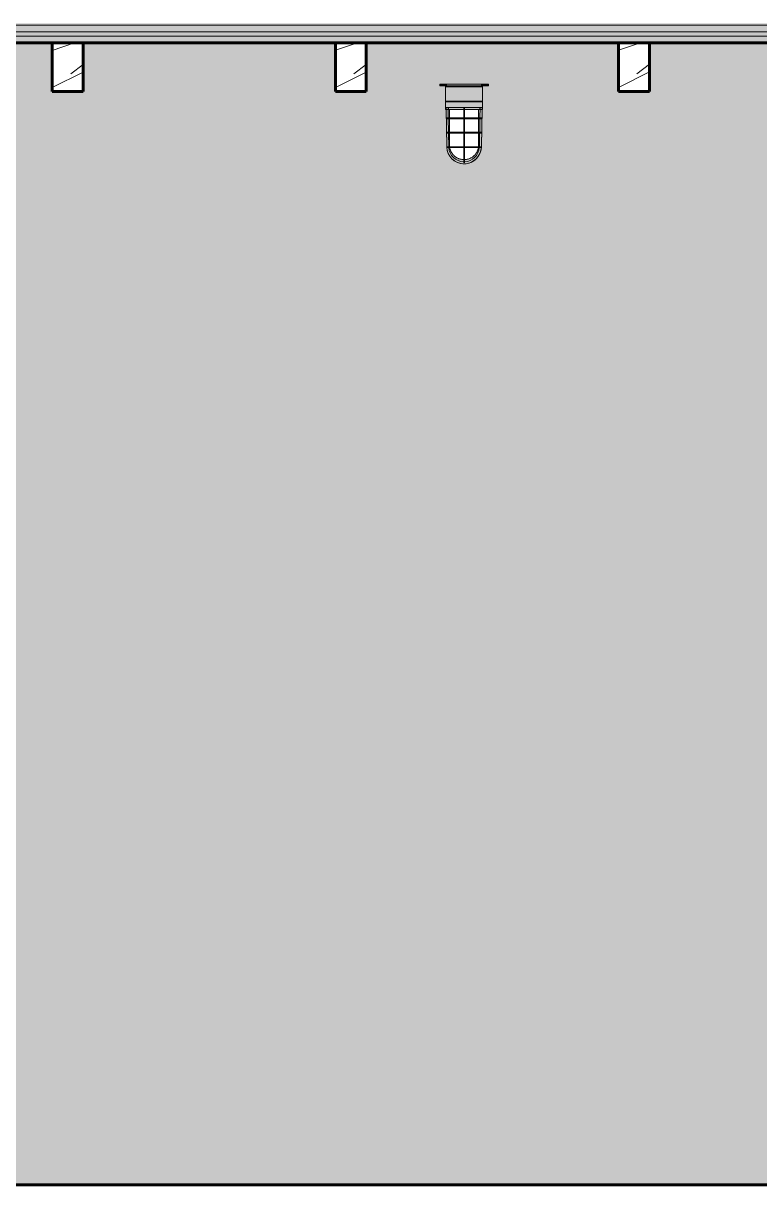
# Model space of a CAD drawing. Header units: inches. Extents: x 2872 to 9394, y -6 to 375.
# Drawn here: x 6918.4 to 7001.6, y 136 to 267.2 of the extents above; entities that cross this region are included whole.
import ezdxf

# ---------------------------------------------------------------- set-up
doc = ezdxf.new("R2010")
doc.units = ezdxf.units.IN
doc.header["$MEASUREMENT"] = 0
doc.linetypes.add('Grid Line 1_2_', pattern=[0.875, 0.5, -0.125, 0.125, -0.125])
for name, color, linetype, lineweight in [('0-3', 10, 'Continuous', 9), ('0-4', 90, 'Continuous', 5), ('A-FLOR-1', 8, 'Continuous', 5), ('A-FLOR-2', 7, 'Continuous', 60), ('A-FLOR-LEVL-1', 51, 'Grid Line 1_2_', 9), ('A-FLOR-MCUT-1', 250, 'Continuous', 18), ('A-FLOR-PATT-2', 253, 'Continuous', 9), ('A-FLOR-PATT-3', 10, 'Continuous', 9), ('E-LITE-EQPM', 33, 'Continuous', 9), ('I-WALL-1', 2, 'Continuous', 5), ('S-BEAM', 12, 'Continuous', 9), ('S-BEAM-3', 7, 'Continuous', 60)]:
    doc.layers.add(name, color=color, linetype=linetype, lineweight=lineweight)
pattern_1 = [(0, (0, 0), (0, 2.399), []), (315, (0, 0), (2.3985062, 0), [3.393, -3.393]), (45, (0, 0), (2.3985062, 0), [3.393, -3.393])]
pattern_2 = [(216.87, (3.199, 7.997), (23.9897714, 15.99364286), [3.998, -35.986]), (206.565, (7.997, 5.598), (-7.9970807, -7.996619), [8.941, -8.941]), (198.435, (7.997, 1.599), (-15.9938446, -7.9970983), [5.058, -20.23])]

# ---------------------------------------------------------------- blocks, each defined once
blk = doc.blocks.new('CTR - 1st Phase - Shell_rvt-6-INTERIOR ELEVATION - CORRIDOR EAST _202_E_ - 2ND FLOOR - WEST WALL')
at = {"layer": 'A-FLOR-1'}
blk.add_hatch(color=256, dxfattribs=at).paths.add_polyline_path([(2972.63, 265.75), (3479.22, 265.75), (3479.22, 266), (3481.17, 266), (3481.17, 266.25), (2447.2, 266.25), (2447.2, 265.75), (2964.41, 265.75)], flags=0)
at = {"layer": 'A-FLOR-PATT-2'}
h = blk.add_hatch(dxfattribs=at)
h.set_pattern_fill('FP_2', color=256, style=0, pattern_type=2)
h.set_pattern_definition([(0, (0, 0), (7.68, 1.92), [0.634, -5.126, 0.634, -5.126, -30.72]), (0, (0, 0), (7.68, 1.92), [-11.52, 0.634, -10.886, 0.634, -5.126, -13.44]), (0, (0, 0), (7.68, 1.92), [-28.8, 0.634, -3.206, 0.634, -8.966]), (120, (2.88, 0.96), (-5.5027688, 5.6910751), [0.634, -5.126, 0.634, -5.126, -30.72]), (120, (2.88, 0.96), (-5.5027688, 5.6910751), [-11.52, 0.634, -10.886, 0.634, -5.126, -13.44]), (120, (2.88, 0.96), (-5.5027688, 5.6910751), [-28.8, 0.634, -3.206, 0.634, -8.966]), (240, (3.84, 4.8), (-2.1772312, -7.6110751), [0.634, -5.126, 0.634, -5.126, -30.72]), (240, (3.84, 4.8), (-2.1772312, -7.6110751), [-11.52, 0.634, -10.886, 0.634, -5.126, -13.44]), (240, (3.84, 4.8), (-2.1772312, -7.6110751), [-28.8, 0.634, -3.206, 0.634, -8.966])])
h.paths.add_polyline_path([(2980.85, 266.25), (3481.17, 266.25), (3481.17, 267), (2447.2, 267), (2447.2, 266.25), (2972.63, 266.25)], flags=0)
at = {"layer": 'A-FLOR-PATT-3'}
h = blk.add_hatch(dxfattribs=at)
h.set_pattern_fill('FP_3', color=256, style=0, pattern_type=2)
h.set_pattern_definition(pattern_1)
h.paths.add_polyline_path([(3479.22, 267), (3481.17, 267), (3481.17, 267.23), (2447.2, 267.23), (2447.2, 267), (3466.06, 267)], flags=0)
h = blk.add_hatch(dxfattribs=at)
h.set_pattern_fill('FP_3', color=256, style=0, pattern_type=2)
h.set_pattern_definition(pattern_1)
h.paths.add_polyline_path([(3309.81, 265), (3479.22, 265), (3479.22, 265.75), (2447.2, 265.75), (2447.2, 265), (3304.47, 265)], flags=0)
at = {"layer": 'A-FLOR-2'}
for p, q in [((2447.2, 265), (3481.17, 265)), ((3202.37, 136), (2447.2, 136))]:
    blk.add_line(p, q, dxfattribs=at)
at = {"layer": 'A-FLOR-MCUT-1'}
for p, q in [((3481.17, 267), (2447.2, 267)), ((3481.17, 266.25), (2447.2, 266.25)), ((3481.17, 265.75), (2447.2, 265.75))]:
    blk.add_line(p, q, dxfattribs=at)
blk = doc.blocks.new('LVL-Laminated Veneer Lumber - 4X6 S_ PINE - NO_ 1-V51-INTERIOR ELEVATION - CORRIDOR EAST _202_E_ - 2ND FLOOR - WEST WALL')
at = {"layer": 'S-BEAM'}
h = blk.add_hatch(dxfattribs=at)
h.set_pattern_fill('FP_36', color=256, style=0, pattern_type=2)
h.set_pattern_definition(pattern_2)
h.paths.add_polyline_path([(2879.37, 259.5), (2882.87, 259.5), (2882.87, 265), (2879.37, 265)], flags=0)
at = {"layer": 'S-BEAM-3'}
for p, q in [((2882.87, 265), (2879.37, 265)), ((2879.37, 265), (2879.37, 259.5)), ((2882.87, 259.5), (2882.87, 265)), ((2879.37, 259.5), (2882.87, 259.5))]:
    blk.add_line(p, q, dxfattribs=at)
blk = doc.blocks.new('LVL-Laminated Veneer Lumber - 4X6 S_ PINE - NO_ 1-V52-INTERIOR ELEVATION - CORRIDOR EAST _202_E_ - 2ND FLOOR - WEST WALL')
at = {"layer": 'S-BEAM'}
h = blk.add_hatch(dxfattribs=at)
h.set_pattern_fill('FP_36', color=256, style=0, pattern_type=2)
h.set_pattern_definition(pattern_2)
h.paths.add_polyline_path([(2847.37, 259.5), (2850.87, 259.5), (2850.87, 265), (2847.37, 265)], flags=0)
at = {"layer": 'S-BEAM-3'}
for p, q in [((2850.87, 265), (2847.37, 265)), ((2847.37, 265), (2847.37, 259.5)), ((2850.87, 259.5), (2850.87, 265)), ((2847.37, 259.5), (2850.87, 259.5))]:
    blk.add_line(p, q, dxfattribs=at)
blk = doc.blocks.new('LVL-Laminated Veneer Lumber - 4X6 S_ PINE - NO_ 1-V53-INTERIOR ELEVATION - CORRIDOR EAST _202_E_ - 2ND FLOOR - WEST WALL')
at = {"layer": 'S-BEAM'}
h = blk.add_hatch(dxfattribs=at)
h.set_pattern_fill('FP_36', color=256, style=0, pattern_type=2)
h.set_pattern_definition(pattern_2)
h.paths.add_polyline_path([(2815.37, 259.5), (2818.87, 259.5), (2818.87, 265), (2815.37, 265)], flags=0)
at = {"layer": 'S-BEAM-3'}
for p, q in [((2818.87, 265), (2815.37, 265)), ((2815.37, 265), (2815.37, 259.5)), ((2818.87, 259.5), (2818.87, 265)), ((2815.37, 259.5), (2818.87, 259.5))]:
    blk.add_line(p, q, dxfattribs=at)
blk = doc.blocks.new('CTR - 1st Phase - Structure_rvt-6-INTERIOR ELEVATION - CORRIDOR EAST _202_E_ - 2ND FLOOR - WEST WALL')
at = {"layer": '0-3'}
for name in ['LVL-Laminated Veneer Lumber - 4X6 S_ PINE - NO_ 1-V53-INTERIOR ELEVATION - CORRIDOR EAST _202_E_ - 2ND FLOOR - WEST WALL', 'LVL-Laminated Veneer Lumber - 4X6 S_ PINE - NO_ 1-V52-INTERIOR ELEVATION - CORRIDOR EAST _202_E_ - 2ND FLOOR - WEST WALL', 'LVL-Laminated Veneer Lumber - 4X6 S_ PINE - NO_ 1-V51-INTERIOR ELEVATION - CORRIDOR EAST _202_E_ - 2ND FLOOR - WEST WALL']:
    blk.add_blockref(name, (0, 0), dxfattribs=at)
blk = doc.blocks.new('Lighting-Flood-Cooper-All-Pro-VT1730-LED - Lighting-Flood-Cooper-All-Pro-VT1730-LED-2279368-INTERIOR ELEVATION - CORRIDOR EAST _202_E_ - 2ND FLOOR - WEST WALL')
at = {"layer": 'E-LITE-EQPM'}
for points in [[(2859.22, 260.16), (2859.37, 260.16), (2859.37, 260.34), (2859.18, 260.34), (2859.19, 260.16)], [(2859.37, 260.16), (2859.58, 260.16), (2859.58, 260.34), (2859.37, 260.34)], [(2859.72, 260.16), (2859.94, 260.16), (2859.92, 260.34), (2859.58, 260.34), (2859.58, 260.16)], [(2863.33, 258.41), (2864.02, 258.41), (2864.02, 260.03), (2859.82, 260.03), (2859.82, 258.41), (2863.23, 258.41)], [(2863.52, 260.03), (2863.96, 260.03), (2863.96, 260.16), (2859.89, 260.16), (2859.89, 260.03), (2863.48, 260.03)], [(2863.82, 260.16), (2863.91, 260.16), (2863.9, 260.34), (2859.94, 260.34), (2859.95, 260.16), (2863.81, 260.16)], [(2863.91, 260.16), (2864.27, 260.16), (2864.27, 260.34), (2863.91, 260.34), (2863.91, 260.19)], [(2864.27, 260.16), (2864.48, 260.16), (2864.48, 260.34), (2864.27, 260.34)], [(2864.67, 260.16), (2864.66, 260.34), (2864.48, 260.34), (2864.48, 260.16), (2864.66, 260.16)], [(2863.73, 257.72), (2864.02, 257.72), (2864.02, 258.34), (2859.82, 258.34), (2859.82, 257.72), (2863.73, 257.72)], [(2862.24, 258.34), (2863.99, 258.34), (2863.99, 258.41), (2859.85, 258.41), (2859.85, 258.34), (2862.01, 258.34)], [(2859.96, 253.27), (2860.01, 253.28), (2859.91, 257.72), (2859.89, 257.72), (2859.94, 254.66), (2859.95, 254.18), (2859.96, 253.27)], [(2863.88, 253.27), (2863.94, 256.33), (2863.95, 256.97), (2863.95, 257.72), (2863.92, 257.72), (2863.85, 253.27), (2863.88, 253.27)], [(2863.57, 254.81), (2863.88, 254.83), (2863.86, 254.91), (2861.97, 254.89), (2861.92, 254.86), (2861.88, 254.89), (2861.87, 254.91), (2859.97, 254.89), (2859.96, 254.83), (2860.12, 254.81), (2860.22, 254.81), (2861.88, 254.82), (2861.9, 254.85), (2861.94, 254.86), (2861.97, 254.84), (2861.97, 254.81), (2863.54, 254.81)], [(2861.87, 251.35), (2862.21, 251.37), (2862.5, 251.44), (2862.78, 251.55), (2863.19, 251.81), (2863.42, 252.04), (2863.64, 252.36), (2863.75, 252.62), (2863.83, 252.87), (2863.86, 253.04), (2863.86, 253.27), (2863.85, 253.26), (2863.83, 253.21), (2863.82, 253.19), (2863.61, 252.42), (2863.11, 251.8), (2862.35, 251.44), (2861.95, 251.42), (2861.91, 251.36), (2861.89, 251.38), (2861.89, 251.43), (2861.88, 251.44), (2861.46, 251.46), (2860.74, 251.8), (2860.21, 252.45), (2860.01, 253.21), (2859.99, 253.21), (2859.98, 253.27), (2859.97, 253.27), (2860.02, 252.87), (2860.04, 252.75), (2860.27, 252.26), (2860.59, 251.87), (2860.86, 251.67), (2861.1, 251.53), (2861.61, 251.37), (2861.82, 251.36)], [(2862.35, 253.19), (2863.85, 253.21), (2863.83, 253.28), (2861.96, 253.27), (2861.94, 253.24), (2861.9, 253.25), (2861.89, 253.28), (2861.88, 253.28), (2860, 253.26), (2860, 253.21), (2860.47, 253.19), (2861.88, 253.19), (2861.9, 253.23), (2861.96, 253.22), (2861.97, 253.19), (2862.35, 253.19)]]:
    blk.add_hatch(color=256, dxfattribs=at).paths.add_polyline_path(points, flags=0)
h = blk.add_hatch(color=256, dxfattribs=at)
h.paths.add_polyline_path([(2861.97, 251.44), (2862.35, 251.44), (2863.11, 251.8), (2863.64, 252.45), (2863.82, 253.2), (2863.63, 253.19), (2863.42, 252.42), (2862.78, 251.8), (2861.97, 251.58), (2861.97, 251.53)], flags=0)
h.paths.add_polyline_path([(2861.67, 251.44), (2861.88, 251.44), (2861.88, 251.58), (2861.07, 251.8), (2860.42, 252.46), (2860.19, 253.19), (2860.03, 253.2), (2860.21, 252.45), (2860.74, 251.8), (2861.5, 251.44), (2861.61, 251.44)], flags=0)
h.paths.add_polyline_path([(2860.01, 253.28), (2860.09, 253.28), (2860.19, 253.28), (2860.16, 254.82), (2860.05, 254.82), (2859.98, 254.81), (2860.01, 253.28)], flags=0)
h.paths.add_polyline_path([(2863.84, 253.28), (2863.87, 254.83), (2863.68, 254.81), (2863.68, 253.28), (2863.84, 253.28)], flags=0)
h.paths.add_polyline_path([(2859.98, 254.91), (2860.06, 254.91), (2860.16, 254.92), (2860.13, 256.45), (2860.03, 256.44), (2859.95, 256.44), (2859.98, 254.91)], flags=0)
h.paths.add_polyline_path([(2863.87, 254.91), (2863.89, 256.46), (2863.71, 256.44), (2863.69, 254.91), (2863.86, 254.91)], flags=0)
h.paths.add_polyline_path([(2859.95, 256.53), (2860.03, 256.53), (2860.13, 256.53), (2860.11, 257.72), (2859.93, 257.72), (2859.95, 256.53)], flags=0)
h.paths.add_polyline_path([(2863.9, 256.53), (2863.92, 257.72), (2863.73, 257.72), (2863.73, 256.53), (2863.88, 256.53)], flags=0)
h = blk.add_hatch(color=256, dxfattribs=at)
h.paths.add_polyline_path([(2863.66, 257.49), (2863.69, 257.49), (2863.69, 257.72), (2861.96, 257.72), (2861.98, 257.49), (2863.57, 257.49)], flags=0)
h.paths.add_polyline_path([(2860.3, 257.49), (2861.88, 257.49), (2861.88, 257.72), (2860.16, 257.72), (2860.16, 257.49), (2860.27, 257.49)], flags=0)
h = blk.add_hatch(color=256, dxfattribs=at)
h.paths.add_polyline_path([(2861.92, 253.27), (2861.96, 253.28), (2861.97, 254.04), (2861.96, 254.85), (2861.92, 254.86), (2861.88, 254.84), (2861.9, 253.27), (2861.91, 253.27)], flags=0)
h.paths.add_polyline_path([(2861.93, 254.86), (2861.97, 254.9), (2861.95, 256.48), (2861.95, 256.5), (2861.97, 256.53), (2861.95, 257.72), (2861.89, 257.7), (2861.88, 256.97), (2861.9, 256.49), (2861.89, 256.48), (2861.88, 256.44), (2861.9, 254.87), (2861.92, 254.86)], flags=0)
h = blk.add_hatch(color=256, dxfattribs=at)
h.paths.add_polyline_path([(2863.43, 256.44), (2863.91, 256.46), (2863.88, 256.53), (2861.97, 256.51), (2861.95, 256.47), (2861.97, 256.44), (2863.43, 256.44)], flags=0)
h.paths.add_polyline_path([(2860.1, 256.44), (2860.19, 256.44), (2861.88, 256.44), (2861.9, 256.48), (2861.89, 256.5), (2861.83, 256.53), (2859.95, 256.53), (2859.94, 256.46), (2860.08, 256.44)], flags=0)
h = blk.add_hatch(color=256, dxfattribs=at)
h.paths.add_polyline_path([(2861.93, 251.36), (2861.97, 251.56), (2861.95, 253.07), (2861.95, 253.23), (2861.89, 253.22), (2861.88, 253.19), (2861.88, 251.44), (2861.91, 251.42), (2861.91, 251.36), (2861.92, 251.36)], flags=0)
h.paths.add_polyline_path([(2861.92, 253.24), (2861.95, 253.24), (2861.95, 253.27), (2861.89, 253.25), (2861.92, 253.24)], flags=0)
for p, q in [((2859.17, 260.34), (2859.17, 260.16)), ((2859.18, 260.34), (2859.37, 260.34)), ((2859.37, 260.16), (2859.18, 260.16)), ((2859.37, 260.34), (2859.58, 260.34)), ((2859.37, 260.34), (2859.37, 260.16)), ((2859.58, 260.16), (2859.37, 260.16)), ((2859.58, 260.34), (2859.94, 260.34)), ((2859.94, 260.16), (2859.58, 260.16)), ((2859.82, 257.49), (2859.82, 260.34)), ((2859.82, 260.34), (2864.02, 260.34)), ((2859.82, 260.03), (2859.82, 258.41)), ((2859.82, 260.03), (2864.02, 260.03)), ((2859.89, 260.16), (2859.89, 260.03)), ((2859.94, 260.34), (2863.91, 260.34)), ((2859.94, 260.16), (2859.94, 260.34)), ((2863.91, 260.16), (2859.94, 260.16)), ((2863.91, 260.34), (2864.27, 260.34)), ((2863.91, 260.34), (2863.91, 260.16)), ((2864.27, 260.16), (2863.91, 260.16)), ((2863.96, 260.03), (2863.96, 260.16)), ((2864.02, 260.34), (2864.02, 257.49)), ((2864.02, 258.41), (2864.02, 260.03)), ((2864.27, 260.34), (2864.48, 260.34)), ((2864.48, 260.16), (2864.27, 260.16)), ((2864.48, 260.34), (2864.67, 260.34)), ((2864.48, 260.34), (2864.48, 260.16)), ((2864.67, 260.16), (2864.48, 260.16)), ((2864.67, 260.16), (2864.67, 260.34)), ((2859.82, 258.41), (2864.02, 258.41)), ((2859.82, 258.34), (2859.82, 257.72)), ((2859.82, 258.34), (2864.02, 258.34)), ((2859.82, 257.72), (2864.02, 257.72)), ((2864.02, 257.49), (2859.82, 257.49)), ((2859.85, 258.41), (2859.85, 258.34)), ((2859.88, 257.72), (2859.96, 253.27)), ((2859.89, 257.49), (2859.96, 253.27)), ((2860.11, 257.72), (2860.13, 256.53)), ((2860.16, 257.72), (2860.16, 257.49)), ((2860.16, 257.49), (2861.88, 257.49)), ((2860.27, 257.49), (2860.27, 253.46)), ((2861.88, 257.72), (2861.88, 253.27)), ((2861.97, 253.27), (2861.97, 257.72)), ((2861.97, 257.49), (2863.69, 257.49)), ((2863.57, 253.46), (2863.57, 257.49)), ((2863.69, 257.49), (2863.69, 257.72)), ((2863.73, 257.72), (2863.71, 256.53)), ((2863.89, 253.27), (2863.96, 257.72)), ((2863.96, 257.49), (2863.89, 253.27)), ((2863.99, 258.34), (2863.99, 258.41)), ((2864.02, 257.72), (2864.02, 258.34)), ((2860.08, 256.44), (2860.1, 256.44)), ((2860.13, 256.45), (2860.16, 254.92)), ((2863.71, 256.44), (2863.69, 254.92)), ((2860.1, 254.81), (2860.12, 254.81)), ((2860.16, 254.82), (2860.19, 253.28)), ((2863.68, 254.82), (2863.66, 253.28)), ((2860.13, 253.19), (2860.15, 253.19)), ((2861.88, 253.19), (2861.88, 252.9)), ((2861.88, 251.58), (2861.88, 251.8)), ((2861.88, 251.44), (2861.88, 251.57)), ((2861.97, 251.8), (2861.97, 251.58)), ((2861.97, 251.57), (2861.97, 251.44))]:
    blk.add_line(p, q, dxfattribs=at)
at = {"layer": 'E-LITE-EQPM', "flags": 128}
for points in [[(2859.95, 256.44), (2859.95, 256.44), (2859.95, 256.44), (2859.95, 256.44), (2859.94, 256.44), (2859.94, 256.44), (2859.94, 256.44), (2859.94, 256.44), (2859.94, 256.44), (2859.94, 256.44), (2859.93, 256.44), (2859.93, 256.44), (2859.93, 256.44), (2859.93, 256.45), (2859.93, 256.45), (2859.93, 256.45), (2859.92, 256.45), (2859.92, 256.45), (2859.92, 256.45), (2859.92, 256.45), (2859.92, 256.45), (2859.92, 256.46), (2859.92, 256.46), (2859.91, 256.46), (2859.91, 256.46), (2859.91, 256.46), (2859.91, 256.46), (2859.91, 256.46), (2859.91, 256.47), (2859.91, 256.47), (2859.91, 256.47), (2859.91, 256.47), (2859.91, 256.47), (2859.91, 256.47), (2859.91, 256.48), (2859.91, 256.48), (2859.91, 256.48), (2859.9, 256.48), (2859.9, 256.48), (2859.9, 256.49), (2859.9, 256.49), (2859.9, 256.49), (2859.9, 256.49), (2859.91, 256.49), (2859.91, 256.5), (2859.91, 256.5), (2859.91, 256.5), (2859.91, 256.5), (2859.91, 256.5), (2859.91, 256.5), (2859.91, 256.51), (2859.91, 256.51), (2859.91, 256.51), (2859.91, 256.51), (2859.91, 256.51), (2859.91, 256.51), (2859.92, 256.52), (2859.92, 256.52), (2859.92, 256.52), (2859.92, 256.52), (2859.92, 256.52), (2859.92, 256.52), (2859.92, 256.52), (2859.92, 256.52), (2859.93, 256.53), (2859.93, 256.53), (2859.93, 256.53), (2859.93, 256.53), (2859.93, 256.53), (2859.93, 256.53), (2859.94, 256.53), (2859.94, 256.53), (2859.94, 256.53), (2859.94, 256.53), (2859.94, 256.53), (2859.95, 256.53), (2859.95, 256.53), (2859.95, 256.53), (2859.95, 256.53), (2859.95, 256.53)], [(2859.95, 256.53), (2859.95, 256.53), (2859.96, 256.53), (2859.97, 256.53), (2859.98, 256.53), (2859.99, 256.53), (2860.01, 256.53)], [(2863.9, 256.53), (2863.89, 256.53), (2863.89, 256.53), (2863.88, 256.53), (2863.87, 256.53), (2863.86, 256.53), (2863.84, 256.53), (2863.82, 256.53), (2863.8, 256.53), (2863.77, 256.53), (2863.74, 256.53), (2863.71, 256.53), (2863.67, 256.53), (2863.64, 256.53), (2863.59, 256.53), (2863.55, 256.53), (2863.51, 256.53), (2863.46, 256.53), (2863.41, 256.53), (2863.35, 256.53), (2863.3, 256.53), (2863.24, 256.53), (2863.18, 256.53), (2863.12, 256.53), (2863.05, 256.53), (2862.99, 256.53), (2862.92, 256.53), (2862.85, 256.53), (2862.78, 256.53), (2862.71, 256.53), (2862.64, 256.53), (2862.56, 256.53), (2862.49, 256.53), (2862.41, 256.53), (2862.34, 256.53), (2862.26, 256.53), (2862.18, 256.53), (2862.1, 256.53), (2862.02, 256.53), (2861.95, 256.53), (2861.87, 256.53), (2861.79, 256.53), (2861.71, 256.53), (2861.63, 256.53), (2861.55, 256.53), (2861.48, 256.53), (2861.4, 256.53), (2861.32, 256.53), (2861.25, 256.53), (2861.18, 256.53), (2861.1, 256.53), (2861.03, 256.53), (2860.96, 256.53), (2860.89, 256.53), (2860.83, 256.53), (2860.76, 256.53), (2860.7, 256.53), (2860.64, 256.53), (2860.58, 256.53), (2860.52, 256.53), (2860.47, 256.53), (2860.42, 256.53), (2860.37, 256.53), (2860.32, 256.53), (2860.28, 256.53), (2860.23, 256.53), (2860.19, 256.53), (2860.16, 256.53), (2860.12, 256.53), (2860.09, 256.53), (2860.07, 256.53), (2860.04, 256.53), (2860.02, 256.53), (2860, 256.53), (2859.98, 256.53), (2859.97, 256.53), (2859.96, 256.53), (2859.96, 256.53), (2859.95, 256.53), (2859.95, 256.53)], [(2860.02, 256.44), (2860, 256.44), (2859.98, 256.44), (2859.97, 256.44), (2859.96, 256.44), (2859.96, 256.44), (2859.95, 256.44), (2859.95, 256.44)], [(2859.95, 256.44), (2859.95, 256.44), (2859.96, 256.44), (2859.97, 256.44), (2859.98, 256.44), (2859.99, 256.44), (2860.01, 256.44), (2860.03, 256.44), (2860.05, 256.44), (2860.08, 256.44), (2860.11, 256.44), (2860.14, 256.44), (2860.17, 256.44), (2860.21, 256.44), (2860.25, 256.44), (2860.3, 256.44), (2860.34, 256.44), (2860.39, 256.44), (2860.44, 256.44), (2860.49, 256.44), (2860.55, 256.44), (2860.61, 256.44), (2860.67, 256.44), (2860.73, 256.44), (2860.79, 256.44), (2860.86, 256.44), (2860.93, 256.44), (2860.99, 256.44), (2861.06, 256.44), (2861.14, 256.44), (2861.21, 256.44), (2861.28, 256.44), (2861.36, 256.44), (2861.43, 256.44), (2861.51, 256.44), (2861.59, 256.44), (2861.67, 256.44), (2861.74, 256.44), (2861.82, 256.44), (2861.9, 256.44), (2861.98, 256.44), (2862.06, 256.44), (2862.14, 256.44), (2862.22, 256.44), (2862.29, 256.44), (2862.37, 256.44), (2862.45, 256.44), (2862.52, 256.44), (2862.6, 256.44), (2862.67, 256.44), (2862.74, 256.44), (2862.82, 256.44), (2862.89, 256.44), (2862.95, 256.44), (2863.02, 256.44), (2863.08, 256.44), (2863.15, 256.44), (2863.21, 256.44), (2863.27, 256.44), (2863.32, 256.44), (2863.38, 256.44), (2863.43, 256.44), (2863.48, 256.44), (2863.53, 256.44), (2863.57, 256.44), (2863.61, 256.44), (2863.65, 256.44), (2863.69, 256.44), (2863.72, 256.44), (2863.75, 256.44), (2863.78, 256.44), (2863.81, 256.44), (2863.83, 256.44), (2863.85, 256.44), (2863.86, 256.44), (2863.88, 256.44), (2863.89, 256.44), (2863.89, 256.44), (2863.9, 256.44), (2863.9, 256.44)], [(2863.9, 256.44), (2863.89, 256.44), (2863.89, 256.44), (2863.88, 256.44), (2863.87, 256.44), (2863.86, 256.44), (2863.84, 256.44), (2863.82, 256.44)], [(2863.83, 256.53), (2863.85, 256.53), (2863.86, 256.53), (2863.88, 256.53), (2863.89, 256.53), (2863.89, 256.53), (2863.9, 256.53), (2863.9, 256.53)], [(2863.9, 256.53), (2863.9, 256.53), (2863.9, 256.53), (2863.9, 256.53), (2863.9, 256.53), (2863.91, 256.53), (2863.91, 256.53), (2863.91, 256.53), (2863.91, 256.53), (2863.91, 256.53), (2863.91, 256.53), (2863.92, 256.53), (2863.92, 256.53), (2863.92, 256.53), (2863.92, 256.53), (2863.92, 256.53), (2863.92, 256.52), (2863.93, 256.52), (2863.93, 256.52), (2863.93, 256.52), (2863.93, 256.52), (2863.93, 256.52), (2863.93, 256.52), (2863.93, 256.51), (2863.93, 256.51), (2863.94, 256.51), (2863.94, 256.51), (2863.94, 256.51), (2863.94, 256.51), (2863.94, 256.51), (2863.94, 256.5), (2863.94, 256.5), (2863.94, 256.5), (2863.94, 256.5), (2863.94, 256.5), (2863.94, 256.49), (2863.94, 256.49), (2863.94, 256.49), (2863.94, 256.49), (2863.94, 256.49), (2863.94, 256.49), (2863.94, 256.48), (2863.94, 256.48), (2863.94, 256.48), (2863.94, 256.48), (2863.94, 256.48), (2863.94, 256.47), (2863.94, 256.47), (2863.94, 256.47), (2863.94, 256.47), (2863.94, 256.47), (2863.94, 256.47), (2863.94, 256.46), (2863.94, 256.46), (2863.93, 256.46), (2863.93, 256.46), (2863.93, 256.46), (2863.93, 256.46), (2863.93, 256.45), (2863.93, 256.45), (2863.93, 256.45), (2863.93, 256.45), (2863.92, 256.45), (2863.92, 256.45), (2863.92, 256.45), (2863.92, 256.45), (2863.92, 256.45), (2863.92, 256.44), (2863.91, 256.44), (2863.91, 256.44), (2863.91, 256.44), (2863.91, 256.44), (2863.91, 256.44), (2863.91, 256.44), (2863.9, 256.44), (2863.9, 256.44), (2863.9, 256.44), (2863.9, 256.44), (2863.9, 256.44), (2863.9, 256.44)], [(2859.98, 254.81), (2859.98, 254.81), (2859.98, 254.81), (2859.97, 254.81), (2859.97, 254.82), (2859.97, 254.82), (2859.97, 254.82), (2859.97, 254.82), (2859.96, 254.82), (2859.96, 254.82), (2859.96, 254.82), (2859.96, 254.82), (2859.96, 254.82), (2859.96, 254.82), (2859.95, 254.82), (2859.95, 254.82), (2859.95, 254.82), (2859.95, 254.83), (2859.95, 254.83), (2859.95, 254.83), (2859.95, 254.83), (2859.94, 254.83), (2859.94, 254.83), (2859.94, 254.83), (2859.94, 254.83), (2859.94, 254.84), (2859.94, 254.84), (2859.94, 254.84), (2859.94, 254.84), (2859.94, 254.84), (2859.94, 254.84), (2859.94, 254.85), (2859.93, 254.85), (2859.93, 254.85), (2859.93, 254.85), (2859.93, 254.85), (2859.93, 254.86), (2859.93, 254.86), (2859.93, 254.86), (2859.93, 254.86), (2859.93, 254.86), (2859.93, 254.86), (2859.93, 254.87), (2859.93, 254.87), (2859.93, 254.87), (2859.93, 254.87), (2859.93, 254.87), (2859.93, 254.88), (2859.94, 254.88), (2859.94, 254.88), (2859.94, 254.88), (2859.94, 254.88), (2859.94, 254.88), (2859.94, 254.89), (2859.94, 254.89), (2859.94, 254.89), (2859.94, 254.89), (2859.94, 254.89), (2859.95, 254.89), (2859.95, 254.89), (2859.95, 254.9), (2859.95, 254.9), (2859.95, 254.9), (2859.95, 254.9), (2859.95, 254.9), (2859.96, 254.9), (2859.96, 254.9), (2859.96, 254.9), (2859.96, 254.9), (2859.96, 254.91), (2859.96, 254.91), (2859.97, 254.91), (2859.97, 254.91), (2859.97, 254.91), (2859.97, 254.91), (2859.97, 254.91), (2859.97, 254.91), (2859.98, 254.91), (2859.98, 254.91), (2859.98, 254.91)], [(2859.98, 254.91), (2859.98, 254.91), (2859.99, 254.91), (2859.99, 254.91), (2860, 254.91), (2860.02, 254.91), (2860.04, 254.91), (2860.06, 254.91)], [(2863.87, 254.91), (2863.87, 254.91), (2863.86, 254.91), (2863.85, 254.91), (2863.84, 254.91), (2863.83, 254.91), (2863.81, 254.91), (2863.79, 254.91), (2863.77, 254.91), (2863.74, 254.91), (2863.71, 254.91), (2863.68, 254.91), (2863.65, 254.91), (2863.61, 254.91), (2863.57, 254.91), (2863.53, 254.91), (2863.48, 254.91), (2863.44, 254.91), (2863.39, 254.91), (2863.33, 254.91), (2863.28, 254.91), (2863.22, 254.91), (2863.16, 254.91), (2863.1, 254.91), (2863.04, 254.91), (2862.97, 254.91), (2862.91, 254.91), (2862.84, 254.91), (2862.77, 254.91), (2862.7, 254.91), (2862.63, 254.91), (2862.56, 254.91), (2862.48, 254.91), (2862.41, 254.91), (2862.33, 254.91), (2862.25, 254.91), (2862.18, 254.91), (2862.1, 254.91), (2862.02, 254.91), (2861.94, 254.91), (2861.87, 254.91), (2861.79, 254.91), (2861.71, 254.91), (2861.63, 254.91), (2861.56, 254.91), (2861.48, 254.91), (2861.41, 254.91), (2861.33, 254.91), (2861.26, 254.91), (2861.19, 254.91), (2861.11, 254.91), (2861.04, 254.91), (2860.98, 254.91), (2860.91, 254.91), (2860.84, 254.91), (2860.78, 254.91), (2860.72, 254.91), (2860.66, 254.91), (2860.6, 254.91), (2860.54, 254.91), (2860.49, 254.91), (2860.44, 254.91), (2860.39, 254.91), (2860.34, 254.91), (2860.3, 254.91), (2860.26, 254.91), (2860.22, 254.91), (2860.18, 254.91), (2860.15, 254.91), (2860.12, 254.91), (2860.09, 254.91), (2860.07, 254.91), (2860.05, 254.91), (2860.03, 254.91), (2860.01, 254.91), (2860, 254.91), (2859.99, 254.91), (2859.98, 254.91), (2859.98, 254.91), (2859.98, 254.91)], [(2860.05, 254.81), (2860.03, 254.81), (2860.01, 254.81), (2860, 254.81), (2859.99, 254.81), (2859.98, 254.81), (2859.98, 254.81), (2859.98, 254.81)], [(2859.98, 254.81), (2859.98, 254.81), (2859.99, 254.81), (2859.99, 254.81), (2860, 254.81), (2860.02, 254.81), (2860.04, 254.81), (2860.06, 254.81), (2860.08, 254.81), (2860.1, 254.81), (2860.13, 254.81), (2860.16, 254.81), (2860.2, 254.81), (2860.24, 254.81), (2860.28, 254.81), (2860.32, 254.81), (2860.36, 254.81), (2860.41, 254.81), (2860.46, 254.81), (2860.51, 254.81), (2860.57, 254.81), (2860.63, 254.81), (2860.69, 254.81), (2860.75, 254.81), (2860.81, 254.81), (2860.87, 254.81), (2860.94, 254.81), (2861.01, 254.81), (2861.08, 254.81), (2861.15, 254.81), (2861.22, 254.81), (2861.29, 254.81), (2861.37, 254.81), (2861.44, 254.81), (2861.52, 254.81), (2861.59, 254.81), (2861.67, 254.81), (2861.75, 254.81), (2861.83, 254.81), (2861.9, 254.81), (2861.98, 254.81), (2862.06, 254.81), (2862.14, 254.81), (2862.21, 254.81), (2862.29, 254.81), (2862.37, 254.81), (2862.44, 254.81), (2862.52, 254.81), (2862.59, 254.81), (2862.66, 254.81), (2862.73, 254.81), (2862.8, 254.81), (2862.87, 254.81), (2862.94, 254.81), (2863, 254.81), (2863.07, 254.81), (2863.13, 254.81), (2863.19, 254.81), (2863.25, 254.81), (2863.3, 254.81), (2863.36, 254.81), (2863.41, 254.81), (2863.46, 254.81), (2863.5, 254.81), (2863.55, 254.81), (2863.59, 254.81), (2863.63, 254.81), (2863.66, 254.81), (2863.7, 254.81), (2863.73, 254.81), (2863.76, 254.81), (2863.78, 254.81), (2863.8, 254.81), (2863.82, 254.81), (2863.84, 254.81), (2863.85, 254.81), (2863.86, 254.81), (2863.86, 254.81), (2863.87, 254.81), (2863.87, 254.81)], [(2863.87, 254.81), (2863.87, 254.81), (2863.86, 254.81), (2863.85, 254.81), (2863.84, 254.81), (2863.83, 254.81), (2863.81, 254.81), (2863.79, 254.81)], [(2863.8, 254.91), (2863.82, 254.91), (2863.84, 254.91), (2863.85, 254.91), (2863.86, 254.91), (2863.86, 254.91), (2863.87, 254.91), (2863.87, 254.91)], [(2863.87, 254.91), (2863.87, 254.91), (2863.87, 254.91), (2863.87, 254.91), (2863.88, 254.91), (2863.88, 254.91), (2863.88, 254.91), (2863.88, 254.91), (2863.88, 254.91), (2863.88, 254.91), (2863.89, 254.9), (2863.89, 254.9), (2863.89, 254.9), (2863.89, 254.9), (2863.89, 254.9), (2863.89, 254.9), (2863.9, 254.9), (2863.9, 254.9), (2863.9, 254.9), (2863.9, 254.9), (2863.9, 254.89), (2863.9, 254.89), (2863.9, 254.89), (2863.91, 254.89), (2863.91, 254.89), (2863.91, 254.89), (2863.91, 254.89), (2863.91, 254.88), (2863.91, 254.88), (2863.91, 254.88), (2863.91, 254.88), (2863.91, 254.88), (2863.91, 254.87), (2863.91, 254.87), (2863.91, 254.87), (2863.91, 254.87), (2863.91, 254.87), (2863.91, 254.87), (2863.91, 254.86), (2863.91, 254.86), (2863.91, 254.86), (2863.91, 254.86), (2863.91, 254.86), (2863.91, 254.85), (2863.91, 254.85), (2863.91, 254.85), (2863.91, 254.85), (2863.91, 254.85), (2863.91, 254.85), (2863.91, 254.84), (2863.91, 254.84), (2863.91, 254.84), (2863.91, 254.84), (2863.91, 254.84), (2863.91, 254.84), (2863.91, 254.83), (2863.9, 254.83), (2863.9, 254.83), (2863.9, 254.83), (2863.9, 254.83), (2863.9, 254.83), (2863.9, 254.83), (2863.9, 254.82), (2863.9, 254.82), (2863.89, 254.82), (2863.89, 254.82), (2863.89, 254.82), (2863.89, 254.82), (2863.89, 254.82), (2863.89, 254.82), (2863.88, 254.82), (2863.88, 254.82), (2863.88, 254.82), (2863.88, 254.82), (2863.88, 254.82), (2863.87, 254.82), (2863.87, 254.81), (2863.87, 254.81), (2863.87, 254.81), (2863.87, 254.81)], [(2860.01, 253.19), (2860.01, 253.19), (2860.01, 253.19), (2860, 253.19), (2860, 253.19), (2860, 253.19), (2860, 253.19), (2860, 253.19), (2860, 253.19), (2859.99, 253.19), (2859.99, 253.19), (2859.99, 253.19), (2859.99, 253.19), (2859.99, 253.2), (2859.99, 253.2), (2859.98, 253.2), (2859.98, 253.2), (2859.98, 253.2), (2859.98, 253.2), (2859.98, 253.2), (2859.98, 253.2), (2859.98, 253.21), (2859.97, 253.21), (2859.97, 253.21), (2859.97, 253.21), (2859.97, 253.21), (2859.97, 253.21), (2859.97, 253.21), (2859.97, 253.22), (2859.97, 253.22), (2859.97, 253.22), (2859.97, 253.22), (2859.97, 253.22), (2859.96, 253.22), (2859.96, 253.23), (2859.96, 253.23), (2859.96, 253.23), (2859.96, 253.23), (2859.96, 253.23), (2859.96, 253.24), (2859.96, 253.24), (2859.96, 253.24), (2859.96, 253.24), (2859.96, 253.24), (2859.96, 253.25), (2859.96, 253.25), (2859.97, 253.25), (2859.97, 253.25), (2859.97, 253.25), (2859.97, 253.25), (2859.97, 253.26), (2859.97, 253.26), (2859.97, 253.26), (2859.97, 253.26), (2859.97, 253.26), (2859.97, 253.26), (2859.97, 253.27), (2859.97, 253.27), (2859.98, 253.27), (2859.98, 253.27), (2859.98, 253.27), (2859.98, 253.27), (2859.98, 253.27), (2859.98, 253.27), (2859.98, 253.28), (2859.99, 253.28), (2859.99, 253.28), (2859.99, 253.28), (2859.99, 253.28), (2859.99, 253.28), (2859.99, 253.28), (2860, 253.28), (2860, 253.28), (2860, 253.28), (2860, 253.28), (2860, 253.28), (2860.01, 253.28), (2860.01, 253.28), (2860.01, 253.28), (2860.01, 253.28)], [(2863.89, 253.27), (2863.85, 252.92), (2863.75, 252.58), (2863.59, 252.27), (2863.38, 251.99), (2863.12, 251.75), (2862.82, 251.56), (2862.49, 251.43), (2862.15, 251.36), (2861.8, 251.35), (2861.45, 251.4), (2861.11, 251.52), (2860.81, 251.69), (2860.54, 251.92), (2860.31, 252.19), (2860.14, 252.5), (2860.02, 252.83), (2859.96, 253.27)], [(2860.01, 253.28), (2860.01, 253.28), (2860.02, 253.28), (2860.02, 253.28), (2860.03, 253.28), (2860.05, 253.28), (2860.07, 253.28), (2860.08, 253.28)], [(2863.84, 253.28), (2863.84, 253.28), (2863.83, 253.28), (2863.82, 253.28), (2863.81, 253.28), (2863.8, 253.28), (2863.78, 253.28), (2863.76, 253.28), (2863.74, 253.28), (2863.71, 253.28), (2863.69, 253.28), (2863.65, 253.28), (2863.62, 253.28), (2863.58, 253.28), (2863.54, 253.28), (2863.5, 253.28), (2863.46, 253.28), (2863.41, 253.28), (2863.36, 253.28), (2863.31, 253.28), (2863.26, 253.28), (2863.2, 253.28), (2863.14, 253.28), (2863.08, 253.28), (2863.02, 253.28), (2862.96, 253.28), (2862.89, 253.28), (2862.83, 253.28), (2862.76, 253.28), (2862.69, 253.28), (2862.62, 253.28), (2862.55, 253.28), (2862.47, 253.28), (2862.4, 253.28), (2862.32, 253.28), (2862.25, 253.28), (2862.17, 253.28), (2862.1, 253.28), (2862.02, 253.28), (2861.94, 253.28), (2861.87, 253.28), (2861.79, 253.28), (2861.72, 253.28), (2861.64, 253.28), (2861.56, 253.28), (2861.49, 253.28), (2861.41, 253.28), (2861.34, 253.28), (2861.27, 253.28), (2861.2, 253.28), (2861.13, 253.28), (2861.06, 253.28), (2860.99, 253.28), (2860.92, 253.28), (2860.86, 253.28), (2860.8, 253.28), (2860.74, 253.28), (2860.68, 253.28), (2860.62, 253.28), (2860.57, 253.28), (2860.51, 253.28), (2860.46, 253.28), (2860.41, 253.28), (2860.37, 253.28), (2860.32, 253.28), (2860.28, 253.28), (2860.25, 253.28), (2860.21, 253.28), (2860.18, 253.28), (2860.15, 253.28), (2860.12, 253.28), (2860.1, 253.28), (2860.08, 253.28), (2860.06, 253.28), (2860.04, 253.28), (2860.03, 253.28), (2860.02, 253.28), (2860.01, 253.28), (2860.01, 253.28), (2860.01, 253.28)], [(2861.86, 251.82), (2861.79, 251.82), (2861.73, 251.83), (2861.66, 251.84), (2861.6, 251.85), (2861.53, 251.86), (2861.47, 251.88), (2861.4, 251.9), (2861.34, 251.92), (2861.28, 251.95), (2861.22, 251.97), (2861.16, 252), (2861.1, 252.03), (2861.05, 252.07), (2860.99, 252.1), (2860.94, 252.14), (2860.89, 252.18), (2860.84, 252.22), (2860.79, 252.27), (2860.74, 252.32), (2860.7, 252.36), (2860.65, 252.41), (2860.61, 252.47), (2860.57, 252.52), (2860.54, 252.57), (2860.5, 252.63), (2860.47, 252.69), (2860.44, 252.75), (2860.41, 252.81), (2860.39, 252.87), (2860.36, 252.93), (2860.34, 252.99), (2860.33, 253.06), (2860.31, 253.12), (2860.3, 253.18), (2860.29, 253.25), (2860.28, 253.32), (2860.28, 253.38), (2860.27, 253.45), (2860.27, 253.46)], [(2861.88, 253.27), (2861.88, 252.45), (2861.88, 251.8), (2861.88, 251.44)], [(2863.57, 253.46), (2863.57, 253.4), (2863.57, 253.33), (2863.56, 253.27), (2863.55, 253.2), (2863.54, 253.14), (2863.53, 253.07), (2863.51, 253.01), (2863.49, 252.95), (2863.47, 252.88), (2863.44, 252.82), (2863.42, 252.76), (2863.39, 252.7), (2863.36, 252.64), (2863.32, 252.59), (2863.29, 252.53), (2863.25, 252.48), (2863.21, 252.43), (2863.16, 252.38), (2863.12, 252.33), (2863.07, 252.28), (2863.03, 252.24), (2862.98, 252.19), (2862.92, 252.15), (2862.87, 252.11), (2862.82, 252.08), (2862.76, 252.04), (2862.7, 252.01), (2862.64, 251.98), (2862.58, 251.95), (2862.52, 251.93), (2862.46, 251.9), (2862.4, 251.88), (2862.33, 251.87), (2862.27, 251.85), (2862.2, 251.84), (2862.14, 251.83), (2862.07, 251.82), (2862.01, 251.82), (2861.94, 251.81)], [(2861.97, 251.44), (2861.97, 251.8), (2861.97, 252.45), (2861.97, 253.27)], [(2863.77, 253.28), (2863.79, 253.28), (2863.81, 253.28), (2863.82, 253.28), (2863.83, 253.28), (2863.83, 253.28), (2863.84, 253.28), (2863.84, 253.28)], [(2863.84, 253.28), (2863.84, 253.28), (2863.84, 253.28), (2863.84, 253.28), (2863.84, 253.28), (2863.85, 253.28), (2863.85, 253.28), (2863.85, 253.28), (2863.85, 253.28), (2863.85, 253.28), (2863.86, 253.28), (2863.86, 253.28), (2863.86, 253.28), (2863.86, 253.28), (2863.86, 253.28), (2863.86, 253.28), (2863.87, 253.27), (2863.87, 253.27), (2863.87, 253.27), (2863.87, 253.27), (2863.87, 253.27), (2863.87, 253.27), (2863.87, 253.27), (2863.87, 253.26), (2863.88, 253.26), (2863.88, 253.26), (2863.88, 253.26), (2863.88, 253.26), (2863.88, 253.26), (2863.88, 253.26), (2863.88, 253.25), (2863.88, 253.25), (2863.88, 253.25), (2863.88, 253.25), (2863.88, 253.25), (2863.88, 253.24), (2863.88, 253.24), (2863.88, 253.24), (2863.88, 253.24), (2863.88, 253.24), (2863.88, 253.24), (2863.88, 253.23), (2863.88, 253.23), (2863.88, 253.23), (2863.88, 253.23), (2863.88, 253.23), (2863.88, 253.22), (2863.88, 253.22), (2863.88, 253.22), (2863.88, 253.22), (2863.88, 253.22), (2863.88, 253.22), (2863.88, 253.21), (2863.88, 253.21), (2863.88, 253.21), (2863.88, 253.21), (2863.87, 253.21), (2863.87, 253.21), (2863.87, 253.2), (2863.87, 253.2), (2863.87, 253.2), (2863.87, 253.2), (2863.87, 253.2), (2863.86, 253.2), (2863.86, 253.2), (2863.86, 253.2), (2863.86, 253.2), (2863.86, 253.19), (2863.86, 253.19), (2863.85, 253.19), (2863.85, 253.19), (2863.85, 253.19), (2863.85, 253.19), (2863.85, 253.19), (2863.85, 253.19), (2863.84, 253.19), (2863.84, 253.19), (2863.84, 253.19), (2863.84, 253.19), (2863.84, 253.19)], [(2860.1, 253.19), (2860.08, 253.19), (2860.06, 253.19), (2860.04, 253.19), (2860.03, 253.19), (2860.02, 253.19), (2860.01, 253.19), (2860.01, 253.19), (2860.01, 253.19)], [(2860.01, 253.19), (2860.01, 253.19), (2860.02, 253.19), (2860.02, 253.19), (2860.03, 253.19), (2860.05, 253.19), (2860.07, 253.19), (2860.08, 253.19), (2860.11, 253.19), (2860.13, 253.19), (2860.16, 253.19), (2860.19, 253.19), (2860.23, 253.19), (2860.26, 253.19), (2860.3, 253.19), (2860.34, 253.19), (2860.39, 253.19), (2860.44, 253.19), (2860.49, 253.19), (2860.54, 253.19), (2860.59, 253.19), (2860.65, 253.19), (2860.7, 253.19), (2860.76, 253.19), (2860.83, 253.19), (2860.89, 253.19), (2860.96, 253.19), (2861.02, 253.19), (2861.09, 253.19), (2861.16, 253.19), (2861.23, 253.19), (2861.3, 253.19), (2861.38, 253.19), (2861.45, 253.19), (2861.52, 253.19), (2861.6, 253.19), (2861.67, 253.19), (2861.75, 253.19), (2861.83, 253.19), (2861.9, 253.19), (2861.98, 253.19), (2862.06, 253.19), (2862.13, 253.19), (2862.21, 253.19), (2862.28, 253.19), (2862.36, 253.19), (2862.43, 253.19), (2862.51, 253.19), (2862.58, 253.19), (2862.65, 253.19), (2862.72, 253.19), (2862.79, 253.19), (2862.86, 253.19), (2862.92, 253.19), (2862.99, 253.19), (2863.05, 253.19), (2863.11, 253.19), (2863.17, 253.19), (2863.23, 253.19), (2863.28, 253.19), (2863.33, 253.19), (2863.39, 253.19), (2863.43, 253.19), (2863.48, 253.19), (2863.52, 253.19), (2863.56, 253.19), (2863.6, 253.19), (2863.64, 253.19), (2863.67, 253.19), (2863.7, 253.19), (2863.73, 253.19), (2863.75, 253.19), (2863.77, 253.19), (2863.79, 253.19), (2863.81, 253.19), (2863.82, 253.19), (2863.83, 253.19), (2863.83, 253.19), (2863.84, 253.19), (2863.84, 253.19)], [(2863.84, 253.19), (2863.84, 253.19), (2863.83, 253.19), (2863.82, 253.19), (2863.81, 253.19), (2863.8, 253.19), (2863.78, 253.19), (2863.76, 253.19)], [(2861.97, 251.39), (2861.97, 251.38), (2861.97, 251.38), (2861.97, 251.37), (2861.96, 251.36), (2861.96, 251.36), (2861.95, 251.35), (2861.95, 251.35), (2861.94, 251.35), (2861.93, 251.34), (2861.92, 251.34), (2861.91, 251.35), (2861.9, 251.35), (2861.89, 251.36), (2861.89, 251.36), (2861.88, 251.37), (2861.88, 251.38), (2861.88, 251.39)]]:
    blk.add_lwpolyline(points, dxfattribs=at)
at = {"layer": 'E-LITE-EQPM'}
for radius, start, end in [(1.96, 181, 359), (1.73, 184.0035, 268.3796), (1.73, 271.4952, 356.0325)]:
    blk.add_arc((2861.92, 253.31), radius, start, end, dxfattribs=at)

msp = doc.modelspace()

# ---------------------------------------------------------------- hatches: boundary and pattern name
at = {"layer": 'I-WALL-1'}
h = msp.add_hatch(color=256, dxfattribs=at)
h.paths.add_polyline_path([(6890.97614, 136), (7131.38261, 136), (7131.38261, 265), (7117.15114, 265), (7117.15114, 259.5), (7113.65114, 259.5), (7113.65114, 265), (7085.15114, 265), (7085.15114, 259.5), (7081.65114, 259.5), (7081.65114, 265), (7053.15114, 265), (7053.15114, 259.5), (7049.65114, 259.5), (7049.65114, 265), (7021.15114, 265), (7021.15114, 259.5), (7017.65114, 259.5), (7017.65114, 265), (6989.15114, 265), (6989.15114, 259.5), (6985.65114, 259.5), (6985.65114, 265), (6957.15114, 265), (6957.15114, 259.5), (6953.65114, 259.5), (6953.65114, 265), (6925.15114, 265), (6925.15114, 259.5), (6921.65114, 259.5), (6921.65114, 265), (6893.15114, 265), (6893.15114, 259.5), (6890.97614, 259.5), (6890.97614, 241.825), (6901.17614, 241.825), (6901.17614, 241.075), (6890.97614, 241.075), (6890.97614, 201.60013)], flags=0)
h.paths.add_polyline_path([(7064.14493, 251.34603), (7064.08998, 251.35828), (7063.80343, 251.39318), (7063.34291, 251.54609), (7063.01814, 251.75199), (7062.8264, 251.91433), (7062.54386, 252.2557), (7062.37421, 252.61569), (7062.29395, 252.87045), (7062.26426, 253.04293), (7062.23004, 253.79542), (7062.20522, 255.54198), (7062.17759, 256.90649), (7062.16156, 257.71875), (7062.10114, 257.71875), (7062.10114, 258.34375), (7062.13239, 258.34375), (7062.13239, 258.40625), (7062.10114, 258.40625), (7062.12028, 260.03125), (7062.16364, 260.03125), (7062.16364, 260.15625), (7061.453, 260.15625), (7061.46769, 260.34375), (7066.94928, 260.34375), (7066.93459, 260.15625), (7066.23864, 260.15625), (7066.23864, 260.03125), (7066.30114, 260.03125), (7066.30114, 258.40625), (7066.26989, 258.40625), (7066.26989, 258.34375), (7066.30114, 258.34375), (7066.30114, 257.71875), (7066.23767, 257.71875), (7066.1845, 254.66251), (7066.17694, 254.22107), (7066.14732, 253.16994), (7066.10833, 252.87045), (7066.0831, 252.75075), (7065.85842, 252.2557), (7065.54402, 251.88582), (7065.45463, 251.79971), (7064.9874, 251.51253), (7064.6227, 251.39854), (7064.40288, 251.35552), (7064.20114, 251.3481)], flags=0)
h.paths.add_polyline_path([(6968.14493, 251.34603), (6968.08998, 251.35828), (6967.80343, 251.39318), (6967.34291, 251.54609), (6967.01814, 251.75199), (6966.8264, 251.91433), (6966.54386, 252.2557), (6966.37421, 252.61569), (6966.29395, 252.87045), (6966.26426, 253.04293), (6966.23004, 253.79542), (6966.20522, 255.54198), (6966.17759, 256.90649), (6966.16156, 257.71875), (6966.10114, 257.71875), (6966.10114, 258.34375), (6966.13239, 258.34375), (6966.13239, 258.40625), (6966.10114, 258.40625), (6966.12028, 260.03125), (6966.16364, 260.03125), (6966.16364, 260.15625), (6965.453, 260.15625), (6965.46769, 260.34375), (6970.94928, 260.34375), (6970.93459, 260.15625), (6970.23864, 260.15625), (6970.23864, 260.03125), (6970.30114, 260.03125), (6970.30114, 258.40625), (6970.26989, 258.40625), (6970.26989, 258.34375), (6970.30114, 258.34375), (6970.30114, 257.71875), (6970.23767, 257.71875), (6970.1845, 254.66251), (6970.17694, 254.22107), (6970.14732, 253.16994), (6970.10833, 252.87045), (6970.0831, 252.75075), (6969.85842, 252.2557), (6969.65024, 251.99588), (6969.45463, 251.79971), (6968.9874, 251.51253), (6968.6227, 251.39854), (6968.40288, 251.35552), (6968.20114, 251.3481)], flags=0)
h.paths.add_polyline_path([(6968.15426, 251.58484), (6968.15426, 251.81963), (6967.77958, 251.87884), (6967.44113, 252.00495), (6967.34291, 252.06535), (6967.01814, 252.3815), (6966.76732, 252.65547), (6966.58238, 253.18964), (6966.4926, 253.18744), (6966.70968, 252.42198), (6967.34291, 251.79971), (6968.12983, 251.59131)], flags=0)
h.paths.add_polyline_path([(7064.15426, 251.58484), (7064.15426, 251.81963), (7063.78635, 251.87677), (7063.44113, 252.00495), (7063.34291, 252.06535), (7063.01814, 252.3815), (7062.76732, 252.65547), (7062.58238, 253.18964), (7062.4926, 253.18744), (7062.70968, 252.42198), (7063.34291, 251.79971), (7064.12983, 251.59131)], flags=0)
h.paths.add_polyline_path([(6968.24801, 251.58484), (6969.07038, 251.81054), (6969.70164, 252.45386), (6969.89756, 253.18964), (6969.77518, 253.18134), (6969.60302, 252.60861), (6969.34, 252.33787), (6968.97581, 252.01233), (6968.66968, 251.89266), (6968.43385, 251.83873), (6968.24801, 251.79971), (6968.24801, 251.58738)], flags=0)
h.paths.add_polyline_path([(7064.24801, 251.58484), (7065.07038, 251.81054), (7065.70164, 252.45386), (7065.89756, 253.18964), (7065.77518, 253.18134), (7065.60302, 252.60861), (7065.34, 252.33787), (7064.97581, 252.01233), (7064.66968, 251.89266), (7064.43385, 251.83873), (7064.24801, 251.79971), (7064.24801, 251.58738)], flags=0)
h.paths.add_polyline_path([(7062.48592, 253.28339), (7062.58238, 253.29918), (7062.55113, 253.46485), (7062.55113, 254.81464), (7062.4406, 254.81464), (7062.47712, 253.28339)], flags=0)
h.paths.add_polyline_path([(6966.58238, 253.28339), (6966.58238, 253.29918), (6966.55113, 253.46485), (6966.55113, 254.81464), (6966.4406, 254.81464), (6966.48592, 253.28339), (6966.5775, 253.28339)], flags=0)
h.paths.add_polyline_path([(7065.81964, 253.28339), (7065.93495, 253.28339), (7065.95276, 254.81464), (7065.85115, 254.81464), (7065.85115, 253.46485), (7065.80253, 253.28339)], flags=0)
h.paths.add_polyline_path([(6969.93482, 253.28339), (6969.93495, 253.28339), (6969.94147, 254.81464), (6969.85115, 254.81464), (6969.85115, 253.46485), (6969.8199, 253.28339), (6969.92515, 253.28339)], flags=0)
h.paths.add_polyline_path([(6969.90583, 254.90839), (6969.96354, 254.92126), (6969.97781, 256.43964), (6969.85115, 256.42148), (6969.85115, 254.90839), (6969.90359, 254.90839)], flags=0)
h.paths.add_polyline_path([(7065.87463, 254.90839), (7065.96354, 254.92126), (7065.97781, 256.43964), (7065.85115, 256.42148), (7065.85115, 254.90839)], flags=0)
h.paths.add_polyline_path([(6966.44952, 254.90839), (6966.55113, 254.92126), (6966.5316, 256.43964), (6966.41223, 256.43964), (6966.43896, 254.90839)], flags=0)
h.paths.add_polyline_path([(7062.55113, 254.90839), (7062.5316, 256.43964), (7062.41223, 256.43964), (7062.46006, 254.90839), (7062.52615, 254.90839)], flags=0)
h.paths.add_polyline_path([(7062.5316, 256.53339), (7062.55113, 256.55369), (7062.55113, 257.49297), (7062.43302, 257.49297), (7062.43302, 257.71875), (7062.38991, 257.71875), (7062.42446, 256.53339), (7062.46006, 256.53339)], flags=0)
h.paths.add_polyline_path([(6966.53307, 256.53339), (6966.55113, 256.55369), (6966.55113, 257.49297), (6966.43302, 257.49297), (6966.43302, 257.71875), (6966.38991, 257.71875), (6966.42446, 256.53339), (6966.5316, 256.53339)], flags=0)
h.paths.add_polyline_path([(7065.85115, 256.53339), (7065.99168, 256.53339), (7066.01237, 257.71875), (7065.96925, 257.71875), (7065.96925, 257.49297), (7065.85115, 257.49297), (7065.85115, 256.97207)], flags=0)
h.paths.add_polyline_path([(6969.9392, 256.53339), (6969.99168, 256.53339), (6970.01237, 257.71875), (6969.96925, 257.71875), (6969.96925, 257.49297), (6969.85115, 257.49297), (6969.87068, 256.53339)], flags=0)

# ---------------------------------------------------------------- linework, layer by layer
at = {"layer": 'A-FLOR-LEVL-1'}
msp.add_line((6504.22953, 136), (7653.57614, 136), dxfattribs=at)

# ---------------------------------------------------------------- block references
at = {"layer": '0-4'}
for name in ['CTR - 1st Phase - Shell_rvt-6-INTERIOR ELEVATION - CORRIDOR EAST _202_E_ - 2ND FLOOR - WEST WALL', 'CTR - 1st Phase - Structure_rvt-6-INTERIOR ELEVATION - CORRIDOR EAST _202_E_ - 2ND FLOOR - WEST WALL']:
    msp.add_blockref(name, (4106.2774, 0), dxfattribs=at)
at = {"layer": 'E-LITE-EQPM'}
msp.add_blockref('Lighting-Flood-Cooper-All-Pro-VT1730-LED - Lighting-Flood-Cooper-All-Pro-VT1730-LED-2279368-INTERIOR ELEVATION - CORRIDOR EAST _202_E_ - 2ND FLOOR - WEST WALL', (4106.2774, 0), dxfattribs=at)

doc.saveas('drawing.dxf')
